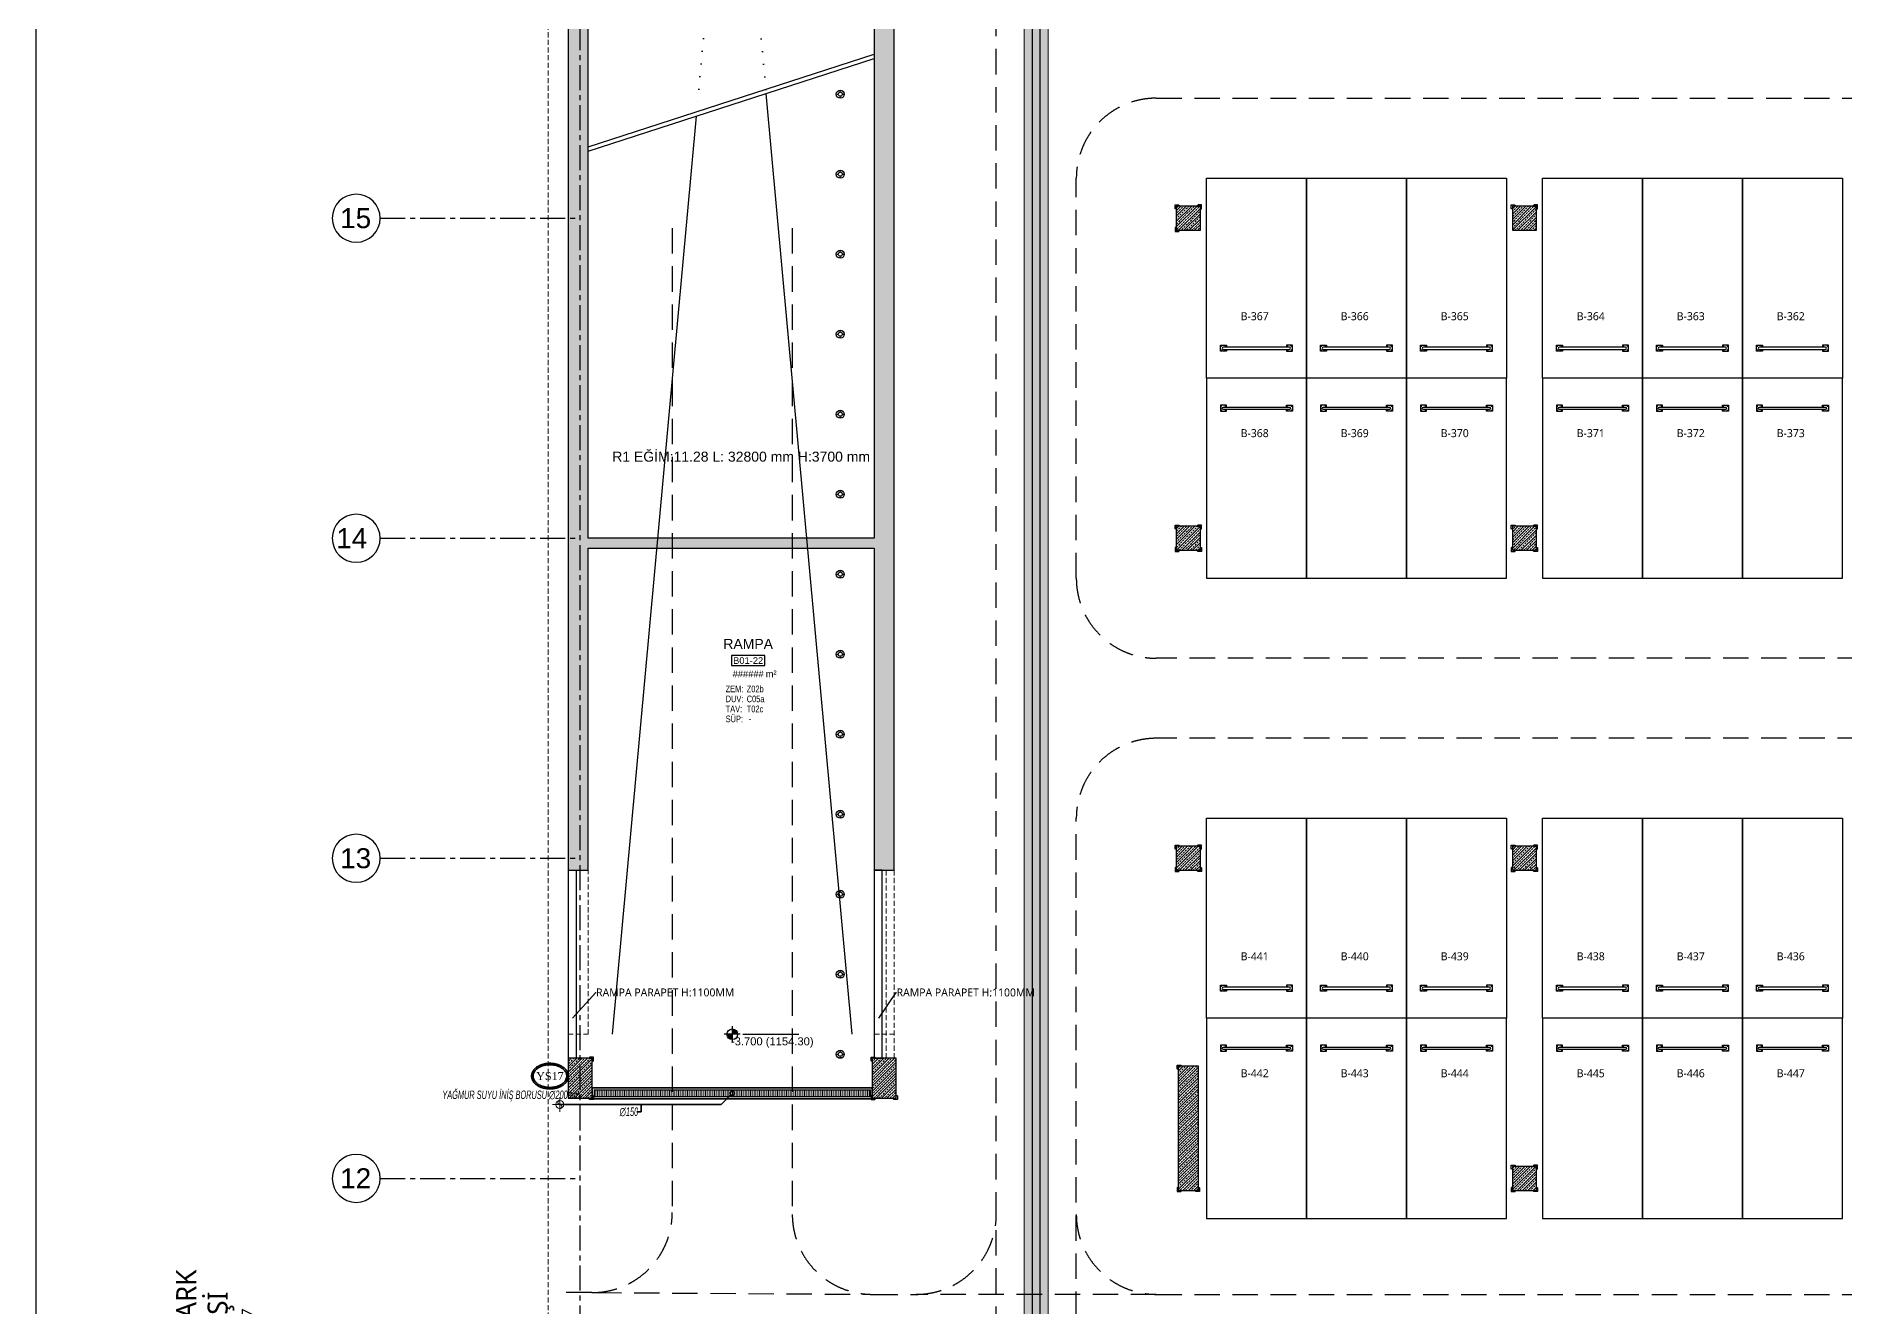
# Model space of a CAD drawing. Header units: millimetres. Extents: x -379292 to 1221486, y 92049 to 447512.
# Drawn here: x 43048 to 88258, y 173407 to 205169 of the extents above; entities that cross this region are included whole.
import ezdxf
from ezdxf import colors
from ezdxf.entities.mleader import LeaderData, LeaderLine
from ezdxf.enums import TextEntityAlignment as Align
from ezdxf.lldxf.tags import DXFTag
from ezdxf.math import Vec2, Vec3

# ---------------------------------------------------------------- set-up
doc = ezdxf.new("R2010")
doc.units = ezdxf.units.MM
for name, pattern in [('CENTER', [2, 1.25, -0.25, 0.25, -0.25]), ('DOT', [6.35, 0, -6.35]), ('HIDDEN', [9.525, 6.35, -3.175])]:
    doc.linetypes.add(name, pattern=pattern)
for name, color, linetype, lineweight in [('0-KRCN-SHT YAĞMURSUYUBORUSU-100', 3, 'PISSU_LINE50', 35), ('0-KRCN-SHT-IZGARA', 171, 'Continuous', 35), ('0-KRCN-SHT-KOLADI-YAZIYAĞMURSUYU', 4, 'Continuous', 35), ('0-KRCN-SHT-PİSSU-BORU', 220, 'PISSU_LINE50', 40), ('06_FORMWORK HIDDEN', 252, 'HIDDEN2', 0), ('E_CT_KA', 4, 'Continuous', 9), ('XREF$0$05_RAIN PIPE', 3, 'Continuous', 9)]:
    doc.layers.add(name, color=color, linetype=linetype, lineweight=lineweight)
for name, color, linetype in [('05_AXIS', 211, 'CENTER'), ('05_AXIS NAME', 7, 'Continuous'), ('05_CONCRETE VIEW', 142, 'Continuous'), ('05_HATCH CONCRETE', 141, 'Continuous'), ('05_HATCH SOLID-1', 252, 'Continuous'), ('05_HATCH SOLID-2', 253, 'Continuous'), ('05_MATERIAL TEXT', 112, 'Continuous'), ('05_PLAN LEVEL', 2, 'Continuous'), ('05_ROAD', 52, 'Continuous'), ('05_ROOM M2', 161, 'Continuous'), ('05_ROOM NAME', 153, 'Continuous'), ('05_ROOM NUMBER', 152, 'Continuous'), ('05_SLOPE', 91, 'Continuous'), ('05_SYMBOL', 2, 'Continuous'), ('05_TEXT 2.5', 212, 'Continuous'), ('05_TEXT 5', 7, 'Continuous'), ('202-A-Y-MahalAd', 141, 'Continuous'), ('E_CT_ZA', 6, 'Continuous')]:
    doc.layers.add(name, color=color, linetype=linetype)
doc.styles.add('DIM', font='arial.ttf')
doc.styles.add('MUF', font='isocpeur.ttf')
doc.styles.get("Standard").update_dxf_attribs({"font": 'segoeuil.ttf'})
doc.styles.add('YAZI', font='times.ttf')
doc.styles.add('YAZI-2', font='arial.ttf', dxfattribs={"height": 2})
doc.styles.add('YAZI-3', font='arial.ttf', dxfattribs={"height": 3})
doc.styles.add('YAZI-5', font='arial.ttf', dxfattribs={"height": 5})
doc.styles.add('ÇAP-2', font='ARIALNBI.TTF')
tags = doc.linetypes.add('HIDDEN2', pattern=[0.1875, 0.125, -0.0625]).pattern_tags.tags
tags[6:7] = [DXFTag(74, 4), DXFTag(75, 0), DXFTag(340, '0'), DXFTag(46, 0.0), DXFTag(50, 0.0), DXFTag(44, 0.0), DXFTag(45, 0.0)]
tags[4:5] = [DXFTag(74, 4), DXFTag(75, 0), DXFTag(340, '0'), DXFTag(46, 0.0), DXFTag(50, 0.0), DXFTag(44, 0.0), DXFTag(45, 0.0)]
doc.linetypes.add('PISSU_LINE50', pattern='A,50,-10,["C",MUF,S=10,R=0,X=1,Y=-5],0', length=60)
pattern_1 = [(225, (905000, -3e-07), (67.351921, -67.351921), []), (225, (904932.65, -3e-07), (67.351921, -67.351921), [47.625, -23.8125])]

# ---------------------------------------------------------------- blocks, each defined once
blk = doc.blocks.new('AWAKS ADI')
at = {"layer": '05_AXIS NAME', "color": 2}
blk.add_circle((0, 0), 6, dxfattribs=at)
at = {"layer": '05_AXIS NAME', "style": 'YAZI-5'}
blk.add_attdef('AKSADI', text='', height=5, dxfattribs=at).set_placement((0, 0), align=Align.MIDDLE_CENTER)
blk = doc.blocks.new('202_Aks')
at = {"layer": '05_AXIS', "ltscale": 500}
for p, q in [((0, -182300), (0, 5000)), ((-5000, -77500), (0, -77500)), ((-5000, -85500), (0, -85500)), ((-5000, -93500), (0, -93500)), ((-5000, -101500), (0, -101500))]:
    blk.add_line(p, q, dxfattribs=at)
at = {"layer": '05_AXIS NAME'}
ref = blk.add_blockref('AWAKS ADI', (-5600, -77500), dxfattribs=dict(at, xscale=-100, yscale=100, zscale=100))
ref.add_attrib('AKSADI', '15', dxfattribs={"height": 500, "style": 'YAZI-5'}).set_placement((-5614, -77498), align=Align.MIDDLE_CENTER)
ref = blk.add_blockref('AWAKS ADI', (-5600, -85500), dxfattribs=dict(at, xscale=-100, yscale=100, zscale=100))
ref.add_attrib('AKSADI', '14 ', dxfattribs={"height": 500, "style": 'YAZI-5'}).set_placement((-5614, -85498), align=Align.MIDDLE_CENTER)
ref = blk.add_blockref('AWAKS ADI', (-5600, -93500), dxfattribs=dict(at, xscale=-100, yscale=100, zscale=100))
ref.add_attrib('AKSADI', '13', dxfattribs={"height": 500, "style": 'YAZI-5'}).set_placement((-5614, -93498), align=Align.MIDDLE_CENTER)
ref = blk.add_blockref('AWAKS ADI', (-5600, -101500), dxfattribs=dict(at, xscale=-100, yscale=100, zscale=100))
ref.add_attrib('AKSADI', '12', dxfattribs={"height": 500, "style": 'YAZI-5'}).set_placement((-5614, -101498), align=Align.MIDDLE_CENTER)
blk = doc.blocks.new('202_Vida')
at = {"color": 0, "linetype": 'ByBlock', "ltscale": 0.2}
for points in [[(1, 0), (-1, 0)], [(0, 1), (0, -1)]]:
    blk.add_lwpolyline(points, dxfattribs=at)
at = {"color": 0, "linetype": 'ByBlock'}
for radius in [0.42, 0.23, 0.155]:
    blk.add_circle((0, 0), radius, dxfattribs=at)
blk = doc.blocks.new('202_Stoper')
at = {"color": 0, "linetype": 'ByBlock'}
for points in [[(-750, -30), (-750, -75), (-900, -75), (-900, 75), (-750, 75), (-750, 30)], [(750, -30), (750, -75), (900, -75), (900, 75), (750, 75), (750, 30)]]:
    blk.add_lwpolyline(points, dxfattribs=at)
blk.add_lwpolyline([(825, -30, 1), (825, 30), (-825, 30, 1), (-825, -30)], format="xyb", close=True, dxfattribs=at)
at = {"color": 0, "linetype": 'ByBlock', "yscale": 10, "zscale": 10, "rotation": 180}
for p, xscale in [((-877, 53), -10), ((-772, 53), 10), ((772, 53), -10), ((877, 53), 10)]:
    blk.add_blockref('202_Vida', p, dxfattribs=dict(at, xscale=xscale))
at = {"color": 0, "linetype": 'ByBlock', "yscale": 10, "zscale": 10}
for p, xscale in [((-877, -52), 10), ((-772, -52), -10), ((772, -52), 10), ((877, -52), -10)]:
    blk.add_blockref('202_Vida', p, dxfattribs=dict(at, xscale=xscale))
blk = doc.blocks.new('202_Mahalblok')
at = {"color": 0, "linetype": 'ByBlock', "flags": 128}
blk.add_lwpolyline([(0, 0), (0, 5000), (2500, 5000), (2500, 0)], close=True, dxfattribs=at)
at = {"color": 252}
blk.add_blockref('202_Stoper', (1250, 750), dxfattribs=at)
at = {"color": 0, "linetype": 'ByBlock', "ltscale": 25}
blk.add_attdef('MAHALNO', text='', height=200, dxfattribs=at).set_placement((1209, 1390), align=Align.BOTTOM_CENTER)
blk = doc.blocks.new('202_OkGiris')
blk.add_lwpolyline([(-0.5, 0.2), (0.5, 0.2), (0, 1.2), (-0.5, 0.2)])
for tag, p in [('BILGI', (0, -0.4)), ('BILGI2', (0, -1.2))]:
    blk.add_attdef(tag, text='', height=0.5).set_placement(p, align=Align.MIDDLE)
blk = doc.blocks.new('PLAN KOT IKILI')
at = {"layer": '05_PLAN LEVEL'}
h = blk.add_hatch(color=2, dxfattribs=at)
h.paths.add_polyline_path([(0, 2), (0, 0), (2, 0, 0.414214)])
h.paths.add_polyline_path([(0, 0), (-2, 0, 0.414214), (0, -2)])
at = {"layer": '05_PLAN LEVEL', "color": 2}
for p, q in [((3, 0), (-3, 0)), ((0, 3), (0, -3)), ((4, 0), (25, 0))]:
    blk.add_line(p, q, dxfattribs=at)
blk.add_circle((0, 0), 2, dxfattribs=at)
at = {"layer": '05_PLAN LEVEL', "style": 'YAZI-3'}
for tag, p in [('BITMISKOT', (15, 3)), ('KABAKOT', (15, -3))]:
    blk.add_attdef(tag, text='', height=3, dxfattribs=at).set_placement(p, align=Align.MIDDLE)
blk = doc.blocks.new('başlık')
at = {"layer": '05_MATERIAL TEXT', "style": 'DIM', "width": 0.8}
for s, p in [('ZEM:', (0, 50)), ('TAV:', (0, -250)), ('DUV:', (0, -100)), ('SÜP:', (0, -400))]:
    blk.add_text(s, height=100, dxfattribs=at).set_placement(p, align=Align.MIDDLE_LEFT)
blk = doc.blocks.new('MAHAL')
at = {"layer": '05_ROOM NUMBER'}
blk.add_lwpolyline([(-5.46, -10.75), (4.54, -10.75), (4.54, -7.75), (-5.46, -7.75)], close=True, dxfattribs=at)
at = {"layer": '05_HATCH SOLID-1', "xscale": 0.02, "yscale": 0.02, "zscale": 0.02}
blk.add_blockref('başlık', (-7.21, -18.75), dxfattribs=at)
at = {"layer": '05_MATERIAL TEXT', "style": 'DIM', "width": 0.8}
for tag, p in [('ZEMİN', (-0.89, -17.75)), ('DUVAR', (-0.89, -20.75)), ('TAVAN', (-0.89, -23.75)), ('SÜPÜRGELİK', (-0.89, -26.75))]:
    blk.add_attdef(tag, text='', height=2, dxfattribs=at).set_placement(p, align=Align.MIDDLE_LEFT)
at = {"layer": '05_ROOM M2', "insert": (6.45, -13.24), "char_height": 2, "attachment_point": 5, "style": 'YAZI-2'}
blk.add_mtext_dynamic_manual_height_columns('m²', width=6.9387, gutter_width=625, heights=[0], dxfattribs=at)
at = {"layer": '05_ROOM M2', "style": 'YAZI-2'}
blk.add_attdef('MAHALM2', text='', height=2, dxfattribs=at).set_placement((-0.46, -13.25), align=Align.MIDDLE_CENTER)
at = {"layer": '05_ROOM NAME', "style": 'YAZI-3'}
for tag, p in [('INGMAHALADI', (-0.46, 0.75)), ('TURMAHALADI', (-0.46, -4.25))]:
    blk.add_attdef(tag, text='', height=3, dxfattribs=at).set_placement(p, align=Align.MIDDLE_CENTER)
at = {"layer": '05_ROOM NUMBER', "style": 'YAZI-2'}
blk.add_attdef('MAHALNO', text='', height=2, dxfattribs=at).set_placement((-0.46, -9.25), align=Align.MIDDLE_CENTER)
blk = doc.blocks.new('*U70')
at = {"linetype": 'ByBlock', "ltscale": 25}
for centre, radius in [((100, 100), 100), ((25, 100), 4), ((100, 100), 50), ((100, 175), 4), ((100, 25), 4), ((175, 100), 4), ((2100, 100), 100), ((2025, 100), 4), ((2100, 100), 50), ((2100, 175), 4), ((2100, 25), 4), ((2175, 100), 4), ((4100, 100), 100), ((4025, 100), 4), ((4100, 100), 50), ((4100, 175), 4), ((4100, 25), 4), ((4175, 100), 4), ((6100, 100), 100), ((6025, 100), 4), ((6100, 100), 50), ((6100, 175), 4), ((6100, 25), 4), ((6175, 100), 4), ((8100, 100), 100), ((8025, 100), 4), ((8100, 100), 50), ((8100, 175), 4), ((8100, 25), 4), ((8175, 100), 4), ((10100, 100), 100), ((10025, 100), 4), ((10100, 100), 50), ((10100, 175), 4), ((10100, 25), 4), ((10175, 100), 4), ((12100, 100), 100), ((12025, 100), 4), ((12100, 100), 50), ((12100, 175), 4), ((12100, 25), 4), ((12175, 100), 4), ((14100, 100), 100), ((14025, 100), 4), ((14100, 100), 50), ((14100, 175), 4), ((14100, 25), 4), ((14175, 100), 4), ((16100, 100), 100), ((16025, 100), 4), ((16100, 100), 50), ((16100, 175), 4), ((16100, 25), 4), ((16175, 100), 4), ((18100, 100), 100), ((18025, 100), 4), ((18100, 100), 50), ((18100, 175), 4), ((18100, 25), 4), ((18175, 100), 4), ((20100, 100), 100), ((20025, 100), 4), ((20100, 100), 50), ((20100, 175), 4), ((20100, 25), 4), ((20175, 100), 4), ((22100, 100), 100), ((22025, 100), 4), ((22100, 100), 50), ((22100, 175), 4), ((22100, 25), 4), ((22175, 100), 4), ((24100, 100), 100), ((24025, 100), 4), ((24100, 100), 50), ((24100, 175), 4), ((24100, 25), 4), ((24175, 100), 4)]:
    blk.add_circle(centre, radius, dxfattribs=at)
blk = doc.blocks.new('bariyer')
at = {"color": 8, "ltscale": 25}
blk.add_lwpolyline([(0, -70), (15, -70, 0.414214), (30, -55), (30, 30), (-55, 30, 0.414214), (-70, 15), (-70, 0), (0, 0)], format="xyb", close=True, dxfattribs=at)
blk = doc.blocks.new('*U674')
h = blk.add_hatch()
h.set_pattern_fill('ANSI33', color=0, scale=50, angle=1, style=0)
h.paths.add_polyline_path([(-115637, 200), (9483, 200), (9483, 0), (-115637, 0)])
at = {"color": 0}
blk.add_lwpolyline([(-115637, 200), (9483, 200), (9483, 0), (-115637, 0)], close=True, dxfattribs=at)
at = {"ltscale": 25, "flags": 1}
for tag, p in [('YUKSEKLIK', (-229, -149)), ('KALINLIK', (-229, -213))]:
    blk.add_attdef(tag, p, '', height=50, dxfattribs=at)
blk = doc.blocks.new('*U721')
h = blk.add_hatch()
h.set_pattern_fill('ANSI33', color=0, scale=50, angle=1, style=0)
h.paths.add_polyline_path([(-122433, 600), (2779, 600), (2779, 0), (-122433, 0)])
at = {"color": 0}
blk.add_lwpolyline([(-122433, 600), (2779, 600), (2779, 0), (-122433, 0)], close=True, dxfattribs=at)
at = {"ltscale": 25, "flags": 1}
for tag, p in [('YUKSEKLIK', (-229, -149)), ('KALINLIK', (-229, -213))]:
    blk.add_attdef(tag, p, '', height=50, dxfattribs=at)
blk = doc.blocks.new('A$C15ead506')
at = {"layer": 'E_CT_KA', "color": 6, "rotation": 270}
blk.add_blockref('*U721', (-54200, 54037), dxfattribs=at)
at = {"layer": 'E_CT_ZA', "color": 30, "xscale": -1, "rotation": 270}
blk.add_blockref('*U674', (-54000, 166987), dxfattribs=at)
blk = doc.blocks.new('*U1170')
at = {"layer": '0-KRCN-SHT-IZGARA', "lineweight": 20}
h = blk.add_hatch(dxfattribs=at)
h.set_pattern_fill('_U', color=120, scale=0.05, style=0, pattern_type=0)
h.set_pattern_definition([(0, (0, 1.62906), (0, 0.05), [])])
h.paths.add_polyline_path([(0.01, 7.668), (0.19, 7.668), (0.19, 0.01), (0.01, 0.01)])
at = {"layer": '0-KRCN-SHT-IZGARA'}
blk.add_lwpolyline([(-0.05, -0.05), (0.25, -0.05), (0.25, 7.728), (-0.05, 7.728)], close=True, dxfattribs=at)
at = {"layer": '0-KRCN-SHT-IZGARA', "color": 120, "lineweight": 20}
for points in [[(0, 7.678), (0.2, 7.678), (0.2, 0), (0, 0)], [(0.01, 7.668), (0.19, 7.668), (0.19, 0.01), (0.01, 0.01)]]:
    blk.add_lwpolyline(points, close=True, dxfattribs=at)
blk = doc.blocks.new('XREF$0$YIB125')
at = {"layer": 'XREF$0$05_RAIN PIPE'}
for p, q in [((-112.5, 0), (112.5, 0)), ((0, 112.5), (0, -112.5)), ((0, 0), (0, 62.5))]:
    blk.add_line(p, q, dxfattribs=at)
blk.add_circle((0, 0), 62.5, dxfattribs=at)
for centre, start, end in [((0, 31.25), 90, 270), ((0, -31.25), 270, 90)]:
    blk.add_arc(centre, 31.25, start, end, dxfattribs=at)
blk = doc.blocks.new('G$CD1210CBB')
at = {"layer": 'XREF$0$05_RAIN PIPE', "xscale": -0.08000000000000002, "yscale": 0.08000000000000002, "zscale": 0.08000000000000002}
blk.add_blockref('XREF$0$YIB125', (-9, 0), dxfattribs=at)
blk = doc.blocks.new('A$Cbceac246')
at = {"layer": '0-KRCN-SHT YAĞMURSUYUBORUSU-100'}
for p, q in [((-6177.9, 7734.6), (-6581.1, 7734.6)), ((-6153.5, 7759, 0), (-6177.9, 7734.6))]:
    blk.add_line(p, q, dxfattribs=at)
blk.add_circle((-6150, 7762.5, 0), 5, dxfattribs=at)
at = {"layer": '0-KRCN-SHT-KOLADI-YAZIYAĞMURSUYU', "linetype": 'Continuous'}
for p in [(-6377.4, 7734.6), (-6377.4, 7734.6), (-6388.6, 7716.4), (-6388.6, 7716.4)]:
    blk.add_line(p, (-6377.4, 7716.4), dxfattribs=at)
at = {"layer": '0-KRCN-SHT-KOLADI-YAZIYAĞMURSUYU', "color": 2, "linetype": 'Continuous'}
for points, knots in [([(-6559.9, 7805.5), (-6559.9, 7805.3), (-6559.9, 7804.5), (-6560, 7803.1), (-6560.2, 7801.6), (-6560.5, 7800.1), (-6560.9, 7798.7), (-6561.4, 7797.2), (-6562, 7795.7), (-6562.6, 7794.5), (-6563.2, 7793.4), (-6563.8, 7792.4), (-6564.7, 7791), (-6565.8, 7789.6), (-6566.9, 7788.3), (-6568.2, 7786.9), (-6569.5, 7785.7), (-6571.1, 7784.4), (-6572.7, 7783.1), (-6574.4, 7782), (-6576.1, 7780.9), (-6577.8, 7780), (-6579.5, 7779.2), (-6581.3, 7778.3), (-6583.1, 7777.6), (-6585, 7776.9), (-6586.9, 7776.3), (-6589.1, 7775.7), (-6591.8, 7775), (-6594.8, 7774.5), (-6597.8, 7774), (-6600.6, 7773.8), (-6603.3, 7773.6), (-6606.1, 7773.6), (-6609.2, 7773.7), (-6612.3, 7773.9), (-6614.7, 7774.2), (-6617.1, 7774.5), (-6619.4, 7775), (-6622.4, 7775.7), (-6624.9, 7776.4), (-6627.2, 7777.1), (-6629, 7777.8), (-6630.8, 7778.6), (-6632.6, 7779.4), (-6634.3, 7780.3), (-6636, 7781.3), (-6637.6, 7782.3), (-6639.2, 7783.4), (-6640.3, 7784.2), (-6641.5, 7785.2), (-6642.6, 7786.2), (-6644, 7787.6), (-6645.1, 7788.8), (-6646, 7790), (-6646.9, 7791.2), (-6647.9, 7792.7), (-6648.7, 7794.1), (-6649.4, 7795.4), (-6650, 7796.8), (-6650.6, 7798.6), (-6651, 7800.2), (-6651.3, 7801.9), (-6651.6, 7803.6), (-6651.6, 7805.3), (-6651.6, 7806.7), (-6651.5, 7808.1), (-6651.3, 7809.7), (-6650.9, 7811.5), (-6650.4, 7813), (-6649.9, 7814.5), (-6649.3, 7815.9), (-6648.5, 7817.4), (-6647.6, 7818.8), (-6646.9, 7819.9), (-6646.1, 7821), (-6645.3, 7822), (-6644.2, 7823.3), (-6642.9, 7824.6), (-6641.4, 7826), (-6639.7, 7827.3), (-6638, 7828.6), (-6636.2, 7829.7), (-6634.3, 7830.8), (-6632.3, 7831.8), (-6630.3, 7832.7), (-6628.3, 7833.5), (-6626.2, 7834.3), (-6624, 7835), (-6621.9, 7835.6), (-6619.6, 7836.1), (-6617.4, 7836.5), (-6615.1, 7836.9), (-6612.8, 7837.2), (-6610.5, 7837.4), (-6608.1, 7837.5), (-6605.8, 7837.5), (-6603.5, 7837.5), (-6601.2, 7837.4), (-6598.8, 7837.2), (-6596.5, 7836.9), (-6594.2, 7836.5), (-6592, 7836.1), (-6589.8, 7835.6), (-6587.6, 7835), (-6585.4, 7834.3), (-6583.3, 7833.6), (-6581.5, 7832.8), (-6579.6, 7832), (-6577.8, 7831.1), (-6575.8, 7830), (-6573.9, 7828.8), (-6572.5, 7827.8), (-6571.1, 7826.8), (-6569.8, 7825.7), (-6568.2, 7824.2), (-6566.8, 7822.8), (-6565.7, 7821.4), (-6564.8, 7820.3), (-6563.9, 7818.9), (-6563, 7817.4), (-6562.2, 7815.9), (-6561.6, 7814.3), (-6561, 7812.6), (-6560.6, 7811.2), (-6560.3, 7809.8), (-6560.1, 7808.6), (-6559.9, 7807.1), (-6559.9, 7806.1), (-6559.9, 7805.5)], [0, 0, 0, 0, 1.213393, 2.424731, 3.634899, 4.23988, 5.747854, 7.250616, 8.45036, 9.945499, 11.437135, 12.629243, 13.798133, 14.967487, 16.724402, 18.487549, 20.259158, 20.851938, 22.638147, 24.438355, 26.253745, 28.085062, 29.315033, 31.087836, 32.875439, 34.677188, 36.492212, 38.31946, 40.157727, 42.005688, 43.861689, 45.72323, 47.588513, 49.455685, 51.32287, 53.188197, 55.049829, 56.905238, 58.75253, 60.590234, 62.41697, 64.23149, 66.032702, 67.819704, 69.591161, 71.34787, 73.089893, 74.817612, 76.531756, 78.233427, 79.924117, 81.731887, 83.083349, 84.432203, 85.779805, 86.229051, 87.578464, 88.928884, 90.281448, 91.637578, 92.544576, 94.028807, 95.515086, 97.004987, 97.752009, 98.872791, 100.364346, 101.854398, 102.972015, 104.457375, 105.937166, 107.4132, 108.150387, 109.620499, 111.087894, 112.554447, 113.28797, 114.75558, 116.226469, 118.071935, 118.442214, 119.949008, 121.464895, 122.990853, 124.527619, 126.075699, 127.635384, 129.206763, 130.790449, 132.385639, 134.798636, 137.233957, 139.688759, 140.510874, 142.98603, 145.47066, 147.960441, 150.450946, 152.109582, 154.590556, 157.059241, 159.511881, 161.945025, 163.554876, 165.153439, 166.740617, 168.316109, 169.879765, 171.431605, 172.971836, 174.500865, 176.169212, 177.827074, 179.475797, 181.117169, 182.208516, 183.921005, 185.204671, 186.488807, 187.774709, 188.204048, 189.495096, 190.787871, 192.083344, 193.382693, 194.251852, 195.702571, 197.154698, 197.639423, 197.639423, 197.639423, 197.639423]), ([(-6563.7, 7805.5), (-6563.7, 7804.4), (-6563.8, 7803.2), (-6564.4, 7799.9), (-6565.1, 7797.9), (-6567.1, 7794), (-6568.3, 7792.3), (-6571.7, 7788.6), (-6574, 7786.7), (-6579.9, 7782.9), (-6583.8, 7781.2), (-6592.1, 7778.6), (-6596.6, 7777.8), (-6605.7, 7777.2), (-6610.4, 7777.3), (-6619.3, 7778.6), (-6623.7, 7779.8), (-6631.6, 7782.9), (-6635.2, 7785), (-6639.8, 7788.7), (-6641.2, 7790), (-6643.6, 7792.9), (-6644.6, 7794.4), (-6646.3, 7797.7), (-6647, 7799.4), (-6647.8, 7803), (-6647.9, 7804.8), (-6647.7, 7808.5), (-6647.4, 7810.3), (-6646, 7814.2), (-6645, 7816.2), (-6642.3, 7819.9), (-6640.7, 7821.6), (-6635.5, 7826), (-6631.5, 7828.3), (-6622.4, 7831.7), (-6617.5, 7832.9), (-6607.3, 7833.9), (-6602.1, 7833.9), (-6592, 7832.5), (-6587.1, 7831.2), (-6579.7, 7828), (-6576.8, 7826.4), (-6571.8, 7822.6), (-6569.6, 7820.5), (-6567, 7816.8), (-6566.2, 7815.6), (-6565, 7812.8), (-6564.5, 7811.4), (-6563.8, 7808.5), (-6563.7, 7807), (-6563.7, 7805.5)], [0, 0, 0, 0, 0.138649, 0.138649, 0.277299, 0.277299, 0.415948, 0.415948, 0.688121, 0.688121, 0.960294, 0.960294, 1.349663, 1.349663, 1.739033, 1.739033, 2.128402, 2.128402, 2.517772, 2.517772, 2.726912, 2.726912, 2.936053, 2.936053, 3.106711, 3.106711, 3.27737, 3.27737, 3.448028, 3.448028, 3.618687, 3.618687, 3.789345, 3.789345, 4.135575, 4.135575, 4.481804, 4.481804, 4.828034, 4.828034, 5.174263, 5.174263, 5.520493, 5.520493, 5.774104, 5.774104, 5.97328, 5.97328, 6.172456, 6.172456, 6.283185, 6.283185, 6.283185, 6.283185])]:
    blk.add_open_spline(points, degree=3, knots=knots, dxfattribs=at)
at = {"layer": '0-KRCN-SHT-PİSSU-BORU', "xscale": -2, "yscale": 2, "zscale": 2}
blk.add_blockref('G$CD1210CBB', (-6599.1, 7734.6), dxfattribs=at)
at = {"layer": '0-KRCN-SHT-PİSSU-BORU', "xscale": -90.00000000000009, "yscale": 90.00000000000009, "zscale": 90, "rotation": 90}
blk.add_blockref('*U1170', (-5804.5, 7771.5, 0), dxfattribs=at)
at = {"layer": '0-KRCN-SHT-KOLADI-YAZIYAĞMURSUYU', "color": 2, "style": 'YAZI'}
blk.add_text('YS17', height=20, dxfattribs=at).set_placement((-6605.7, 7805.6), align=Align.MIDDLE)
at = {"layer": '0-KRCN-SHT-KOLADI-YAZIYAĞMURSUYU', "linetype": 'Continuous', "style": 'ÇAP-2', "width": 0.7}
blk.add_text('YAĞMUR SUYU İNİŞ BORUSU ∅200mm', height=21, dxfattribs=at).set_placement((-6874.7, 7748.4))
blk.add_text('∅150', height=21, dxfattribs=at).set_placement((-6431.7, 7716.6), align=Align.MIDDLE_LEFT)
blk = doc.blocks.new('OtoParkBodrumKatMimari')
at = {"layer": '05_HATCH CONCRETE'}
h = blk.add_hatch(dxfattribs=at)
h.set_pattern_fill('ANSI33', color=8, scale=15, angle=180, style=0)
h.set_pattern_definition(pattern_1)
h.paths.add_polyline_path([(4700, 83500), (5200, 83500), (5200, 91550), (12350, 91550), (12350, 83500), (12850, 83500), (12850, 108100), (12350, 108100), (12350, 91800), (5200, 91800), (5200, 108100), (4700, 108100)])
h = blk.add_hatch(dxfattribs=at)
h.set_pattern_fill('ANSI33', color=8, scale=15, angle=180, style=0)
h.set_pattern_definition(pattern_1)
h.paths.add_polyline_path([(20500, 100100), (19900, 100100), (19900, 99500), (20500, 99500)])
h = blk.add_hatch(dxfattribs=at)
h.set_pattern_fill('ANSI33', color=8, scale=15, angle=180, style=0)
h.set_pattern_definition(pattern_1)
h.paths.add_polyline_path([(28900, 100100), (28300, 100100), (28300, 99500), (28900, 99500)])
h = blk.add_hatch(dxfattribs=at)
h.set_pattern_fill('ANSI33', color=8, scale=15, angle=180, style=0)
h.set_pattern_definition(pattern_1)
h.paths.add_polyline_path([(20500, 92100), (19900, 92100), (19900, 91500), (20500, 91500)])
h = blk.add_hatch(dxfattribs=at)
h.set_pattern_fill('ANSI33', color=8, scale=15, angle=180, style=0)
h.set_pattern_definition(pattern_1)
h.paths.add_polyline_path([(28900, 92100), (28300, 92100), (28300, 91500), (28900, 91500)])
h = blk.add_hatch(dxfattribs=at)
h.set_pattern_fill('ANSI33', color=8, scale=15, angle=180, style=0)
h.set_pattern_definition(pattern_1)
h.paths.add_polyline_path([(20500, 84100), (19900, 84100), (19900, 83500), (20500, 83500)])
h = blk.add_hatch(dxfattribs=at)
h.set_pattern_fill('ANSI33', color=8, scale=15, angle=180, style=0)
h.set_pattern_definition(pattern_1)
h.paths.add_polyline_path([(28900, 84100), (28300, 84100), (28300, 83500), (28900, 83500)])
h = blk.add_hatch(dxfattribs=at)
h.set_pattern_fill('ANSI33', color=8, scale=15, angle=180, style=0)
h.set_pattern_definition(pattern_1)
h.paths.add_polyline_path([(5300, 77800), (5300, 78800), (4700, 78800), (4700, 77800)])
h = blk.add_hatch(dxfattribs=at)
h.set_pattern_fill('ANSI33', color=8, scale=15, angle=180, style=0)
h.set_pattern_definition(pattern_1)
h.paths.add_polyline_path([(12900, 78800), (12300, 78800), (12300, 77800), (12900, 77800)])
h = blk.add_hatch(dxfattribs=at)
h.set_pattern_fill('ANSI33', color=8, scale=15, angle=180, style=0)
h.set_pattern_definition(pattern_1)
h.paths.add_polyline_path([(20450, 78600), (19950, 78600), (19950, 75500), (20450, 75500)])
h = blk.add_hatch(dxfattribs=at)
h.set_pattern_fill('ANSI33', color=8, scale=15, angle=180, style=0)
h.set_pattern_definition(pattern_1)
h.paths.add_polyline_path([(28900, 76100), (28300, 76100), (28300, 75500), (28900, 75500)])
at = {"color": 5}
for points in [[(4700, 83500), (5200, 83500), (5200, 91550), (12350, 91550), (12350, 83500), (12850, 83500), (12850, 108100), (12350, 108100), (12350, 91800), (5200, 91800), (5200, 108100), (4700, 108100)], [(20500, 100100), (19900, 100100), (19900, 99500), (20500, 99500)], [(28900, 100100), (28300, 100100), (28300, 99500), (28900, 99500)], [(20500, 92100), (19900, 92100), (19900, 91500), (20500, 91500)], [(28900, 92100), (28300, 92100), (28300, 91500), (28900, 91500)], [(20500, 84100), (19900, 84100), (19900, 83500), (20500, 83500)], [(28900, 84100), (28300, 84100), (28300, 83500), (28900, 83500)], [(5300, 77800), (5300, 78800), (4700, 78800), (4700, 77800)], [(12900, 78800), (12300, 78800), (12300, 77800), (12900, 77800)], [(20450, 78600), (19950, 78600), (19950, 75500), (20450, 75500)], [(28900, 76100), (28300, 76100), (28300, 75500), (28900, 75500)]]:
    blk.add_lwpolyline(points, close=True, dxfattribs=at)
at = {"layer": '05_CONCRETE VIEW', "ltscale": 25}
for p, q in [((4700, 83500), (4700, 78800)), ((4900, 83500), (4900, 78800))]:
    blk.add_line(p, q, dxfattribs=at)
blk.add_lwpolyline([(12350, 83500), (12350, 78800), (12550, 78800), (12550, 83500)], close=True, dxfattribs=at)
at = {"layer": '05_HATCH SOLID-2', "color": 251, "ltscale": 25}
blk.add_lwpolyline([(150500, -8770), (-8600, -8770), (-8600, 187430)], dxfattribs=at)
at = {"layer": '05_SLOPE', "linetype": 'DOT', "ltscale": 50}
blk.add_lwpolyline([(9640, 103020), (8800, 112200), (7910, 102460)], dxfattribs=at)
at = {"layer": '05_SLOPE'}
for points in [[(5200, 101580), (12350, 103900)], [(5200, 101475), (12350, 103795)], [(11800, 79400), (9650, 102920)], [(7900, 102350), (5800, 79400)]]:
    blk.add_lwpolyline(points, dxfattribs=at)
at = {"layer": '05_SYMBOL', "color": 252, "linetype": 'HIDDEN', "ltscale": 100}
for points in [[(15400, 51961), (15400, 166800)], [(10300, 99550), (10300, 74900)], [(128500, 86800), (19400, 86800)], [(17400, 59000), (17400, 84800)], [(5395, 72945), (12300, 72900)], [(12300, 72900), (13400, 72900)], [(19400, 72900), (13400, 72900)], [(19400, 72900), (128500, 72900)]]:
    blk.add_lwpolyline(points, dxfattribs=at)
for points in [[(17400, 100800, -0.414214), (19400, 102800), (128500, 102800, -0.414214), (130500, 100800), (130500, 90800, -0.414214), (128500, 88800), (19400, 88800, -0.414214), (17400, 90800), (17400, 100800)], [(7300, 99550), (7300, 74945, -0.416168), (5287, 72945), (4605, 72950)], [(19400, 86800, 0.414214), (17400, 84800)], [(10300, 74900, 0.414214), (12300, 72900)], [(13400, 72900, 0.414214), (15400, 74900)], [(17400, 74900, 0.414214), (19400, 72900)]]:
    blk.add_lwpolyline(points, format="xyb", dxfattribs=at)
at = {"layer": '06_FORMWORK HIDDEN', "linetype": 'HIDDEN', "ltscale": 20}
for p, q in [((4200, 55933), (4200, 178100)), ((4700, 83500), (4700, 78800)), ((4900, 83500), (4900, 78800)), ((5200, 79400), (5200, 83500)), ((12350, 79400), (12350, 83500)), ((12650, 78800), (12650, 83500)), ((12850, 78800), (12850, 83500)), ((4700, 79400), (5200, 79400)), ((12350, 79400), (12850, 79400))]:
    blk.add_line(p, q, dxfattribs=at)
at = {"layer": '05_AXIS'}
blk.add_blockref('202_Aks', (5000, 177300), dxfattribs=at)
at = {"layer": '05_PLAN LEVEL'}
ref = blk.add_blockref('PLAN KOT IKILI', (8800, 79400), dxfattribs=dict(at, xscale=66.66666666666666, yscale=66.66666666666666, zscale=66.66666666666666))
ref.add_attrib('KABAKOT', '-3.700 (1154.30)', dxfattribs={"height": 200, "style": 'YAZI-3'}).set_placement((9800, 79200), align=Align.MIDDLE)
at = {"layer": '05_ROAD', "rotation": 90}
blk.add_blockref('*U70', (11600, 78800), dxfattribs=at)
at = {"layer": '05_ROOM NUMBER'}
ref = blk.add_blockref('MAHAL', (9235, 89514), dxfattribs=dict(at, xscale=83.33333333333333, yscale=83.33333333333333, zscale=83.33333333333333))
ref.add_attrib('TURMAHALADI', 'RAMPA', dxfattribs={"layer": '05_ROOM NAME', "height": 250, "style": 'YAZI-3'}).set_placement((9197, 89159), align=Align.MIDDLE_CENTER)
ref.add_attrib('MAHALNO', 'B01-22', dxfattribs={"height": 166.7, "style": 'YAZI-2'}).set_placement((9197, 88743), align=Align.MIDDLE_CENTER)
ref.add_attrib('MAHALM2', '######', dxfattribs={"layer": '05_ROOM M2', "height": 166.7, "style": 'YAZI-2'}).set_placement((9197, 88409), align=Align.MIDDLE_CENTER)
ref.add_attrib('ZEMİN', 'Z02b', dxfattribs={"layer": '05_MATERIAL TEXT', "height": 166.7, "style": 'DIM', "width": 0.8}).set_placement((9161, 88034), align=Align.MIDDLE_LEFT)
ref.add_attrib('DUVAR', 'C05a', dxfattribs={"layer": '05_MATERIAL TEXT', "height": 166.7, "style": 'DIM', "width": 0.8}).set_placement((9161, 87784), align=Align.MIDDLE_LEFT)
ref.add_attrib('TAVAN', 'T02c', dxfattribs={"layer": '05_MATERIAL TEXT', "height": 166.7, "style": 'DIM', "width": 0.8}).set_placement((9161, 87534), align=Align.MIDDLE_LEFT)
ref.add_attrib('SÜPÜRGELİK', ' -', dxfattribs={"layer": '05_MATERIAL TEXT', "height": 166.7, "style": 'DIM', "width": 0.8}).set_placement((9161, 87284), align=Align.MIDDLE_LEFT)
ref = blk.add_blockref('202_OkGiris', (-3651, 72018), dxfattribs=dict(at, xscale=1000, yscale=1000, zscale=1000, rotation=270))
ref.add_attrib('BILGI', 'GİRİŞİ', dxfattribs={"layer": '0', "height": 500, "rotation": 90}).set_placement((-4051, 72018), align=Align.MIDDLE)
ref.add_attrib('BILGI2', 'OTOPARK', dxfattribs={"layer": '0', "height": 500, "rotation": 90}).set_placement((-4851, 72018), align=Align.MIDDLE)
at = {"layer": '05_SYMBOL', "color": 8, "xscale": -1}
for p in [(19900, 100100), (28300, 100100), (19900, 92100), (28300, 92100), (19900, 84100), (28300, 84100), (12300, 78800), (19950, 78600), (28300, 76100)]:
    blk.add_blockref('bariyer', p, dxfattribs=at)
at = {"layer": '05_SYMBOL', "color": 8}
for p in [(20500, 100100), (28900, 100100), (20500, 92100), (28900, 92100), (20500, 84100), (28900, 84100), (5300, 78800), (28900, 76100)]:
    blk.add_blockref('bariyer', p, dxfattribs=at)
at = {"layer": '05_SYMBOL', "color": 8, "rotation": 180}
for p in [(19900, 99500), (19900, 91500), (28300, 91500), (19900, 83500), (28300, 83500), (12300, 77800), (19950, 75500), (28300, 75500)]:
    blk.add_blockref('bariyer', p, dxfattribs=at)
at = {"layer": '05_SYMBOL', "color": 8, "xscale": -1, "rotation": 180}
for p in [(20500, 91500), (28900, 91500), (20500, 83500), (28900, 83500), (5300, 77800), (12900, 77800), (20450, 75500), (28900, 75500)]:
    blk.add_blockref('bariyer', p, dxfattribs=at)
at = {"layer": '202-A-Y-MahalAd', "color": 8, "ltscale": 25}
for p, values in [((20650, 95800), {'MAHALNO': 'B-367'}), ((23150, 95800), {'MAHALNO': 'B-366'}), ((25650, 95800), {'MAHALNO': 'B-365'}), ((29050, 95800), {'MAHALNO': 'B-364'}), ((31550, 95800), {'MAHALNO': 'B-363'}), ((34050, 95800), {'MAHALNO': 'B-362'}), ((20650, 79800), {'MAHALNO': 'B-441'}), ((23150, 79800), {'MAHALNO': 'B-440'}), ((25650, 79800), {'MAHALNO': 'B-439'}), ((29050, 79800), {'MAHALNO': 'B-438'}), ((31550, 79800), {'MAHALNO': 'B-437'}), ((34050, 79800), {'MAHALNO': 'B-436'})]:
    blk.add_blockref('202_Mahalblok', p, dxfattribs=at).add_auto_attribs(values)
ref = blk.add_blockref('202_Mahalblok', (20650, 95800), dxfattribs=dict(at, xscale=-1, rotation=180))
ref.add_attrib('MAHALNO', 'B-368', dxfattribs={"layer": '0', "color": 0, "linetype": 'ByBlock', "ltscale": 25, "height": 200}).set_placement((21859, 94267), align=Align.BOTTOM_CENTER)
ref = blk.add_blockref('202_Mahalblok', (23150, 95800), dxfattribs=dict(at, xscale=-1, rotation=180))
ref.add_attrib('MAHALNO', 'B-369', dxfattribs={"layer": '0', "color": 0, "linetype": 'ByBlock', "ltscale": 25, "height": 200}).set_placement((24359, 94267), align=Align.BOTTOM_CENTER)
ref = blk.add_blockref('202_Mahalblok', (25650, 95800), dxfattribs=dict(at, xscale=-1, rotation=180))
ref.add_attrib('MAHALNO', 'B-370', dxfattribs={"layer": '0', "color": 0, "linetype": 'ByBlock', "ltscale": 25, "height": 200}).set_placement((26859, 94267), align=Align.BOTTOM_CENTER)
ref = blk.add_blockref('202_Mahalblok', (29050, 95800), dxfattribs=dict(at, xscale=-1, rotation=180))
ref.add_attrib('MAHALNO', 'B-371', dxfattribs={"layer": '0', "color": 0, "linetype": 'ByBlock', "ltscale": 25, "height": 200}).set_placement((30259, 94267), align=Align.BOTTOM_CENTER)
ref = blk.add_blockref('202_Mahalblok', (31550, 95800), dxfattribs=dict(at, xscale=-1, rotation=180))
ref.add_attrib('MAHALNO', 'B-372', dxfattribs={"layer": '0', "color": 0, "linetype": 'ByBlock', "ltscale": 25, "height": 200}).set_placement((32759, 94267), align=Align.BOTTOM_CENTER)
ref = blk.add_blockref('202_Mahalblok', (34050, 95800), dxfattribs=dict(at, xscale=-1, rotation=180))
ref.add_attrib('MAHALNO', 'B-373', dxfattribs={"layer": '0', "color": 0, "linetype": 'ByBlock', "ltscale": 25, "height": 200}).set_placement((35259, 94267), align=Align.BOTTOM_CENTER)
ref = blk.add_blockref('202_Mahalblok', (20650, 79800), dxfattribs=dict(at, xscale=-1, rotation=180))
ref.add_attrib('MAHALNO', 'B-442', dxfattribs={"layer": '0', "color": 0, "linetype": 'ByBlock', "ltscale": 25, "height": 200}).set_placement((21859, 78267), align=Align.BOTTOM_CENTER)
ref = blk.add_blockref('202_Mahalblok', (23150, 79800), dxfattribs=dict(at, xscale=-1, rotation=180))
ref.add_attrib('MAHALNO', 'B-443', dxfattribs={"layer": '0', "color": 0, "linetype": 'ByBlock', "ltscale": 25, "height": 200}).set_placement((24359, 78267), align=Align.BOTTOM_CENTER)
ref = blk.add_blockref('202_Mahalblok', (25650, 79800), dxfattribs=dict(at, xscale=-1, rotation=180))
ref.add_attrib('MAHALNO', 'B-444', dxfattribs={"layer": '0', "color": 0, "linetype": 'ByBlock', "ltscale": 25, "height": 200}).set_placement((26859, 78267), align=Align.BOTTOM_CENTER)
ref = blk.add_blockref('202_Mahalblok', (29050, 79800), dxfattribs=dict(at, xscale=-1, rotation=180))
ref.add_attrib('MAHALNO', 'B-445', dxfattribs={"layer": '0', "color": 0, "linetype": 'ByBlock', "ltscale": 25, "height": 200}).set_placement((30259, 78267), align=Align.BOTTOM_CENTER)
ref = blk.add_blockref('202_Mahalblok', (31550, 79800), dxfattribs=dict(at, xscale=-1, rotation=180))
ref.add_attrib('MAHALNO', 'B-446', dxfattribs={"layer": '0', "color": 0, "linetype": 'ByBlock', "ltscale": 25, "height": 200}).set_placement((32759, 78267), align=Align.BOTTOM_CENTER)
ref = blk.add_blockref('202_Mahalblok', (34050, 79800), dxfattribs=dict(at, xscale=-1, rotation=180))
ref.add_attrib('MAHALNO', 'B-447', dxfattribs={"layer": '0', "color": 0, "linetype": 'ByBlock', "ltscale": 25, "height": 200}).set_placement((35259, 78267), align=Align.BOTTOM_CENTER)
at = {"layer": '05_TEXT 2.5', "insert": (5800, 93965), "char_height": 250, "attachment_point": 1, "style": 'DIM'}
blk.add_mtext_dynamic_manual_height_columns('R1 EĞİM:11.28 L: 32800 mm H:3700 mm', width=10782.68, gutter_width=625, heights=[0], dxfattribs=at)
at = {"layer": '05_TEXT 5'}
ml = blk.add_multileader_mtext('Standard', dxfattribs=at)
ml.set_content('RAMPA PARAPET H:1100MM', color=256)
ml.set_leader_properties()
ml.build(insert=Vec2(0, 0))
ctx = ml.context
ctx.base_point, ctx.char_height, ctx.plane_origin = Vec3(5394, 80445), 200, Vec3(4801, 79800)
notes = []
notes.append((ctx, [(0, (1, 1, 0), (5386, 80445), (1, 0), 8, [(0, [(4801, 79800)], 0, [])])]))
ctx.mtext.insert, ctx.mtext.flow_direction = Vec3(5396, 80547), 5
ml = blk.add_multileader_mtext('Standard', dxfattribs=at)
ml.set_content('RAMPA PARAPET H:1100MM', color=256)
ml.set_leader_properties()
ml.build(insert=Vec2(0, 0))
ctx = ml.context
ctx.base_point, ctx.char_height, ctx.plane_origin = Vec3(12906, 80445), 200, Vec3(12458, 79800)
notes.append((ctx, [(0, (1, 1, 0), (12898, 80445), (1, 0), 8, [(0, [(12458, 79800)], 0, [])])]))
ctx.mtext.insert, ctx.mtext.flow_direction = Vec3(12908, 80547), 5
for ctx, leaders in notes:
    for number, flags, end, landing, length, lines in leaders:
        leader = LeaderData()
        leader.index, (leader.has_last_leader_line, leader.has_dogleg_vector, leader.attachment_direction) = number, flags
        leader.last_leader_point, leader.dogleg_vector, leader.dogleg_length = Vec3(end), Vec3(landing), length
        for number, points, colour, breaks in lines:
            line = LeaderLine()
            line.index, line.vertices, line.color, line.breaks = number, Vec3.list(points), colors.encode_raw_color(colour), breaks
            leader.lines.append(line)
        ctx.leaders.append(leader)

msp = doc.modelspace()

# ---------------------------------------------------------------- block references
at = {"color": 8}
msp.add_blockref('OtoParkBodrumKatMimari', (51648, 100818.8), dxfattribs=at)

# ---------------------------------------------------------------- next in the draw order: block references
at = {"color": 30, "xscale": 10, "yscale": 10, "zscale": 10}
msp.add_blockref('A$Cbceac246', (121948, 101118.8), dxfattribs=at)
at = {"color": 30}
msp.add_blockref('A$C15ead506', (121948, 101118.8), dxfattribs=at)

doc.saveas('drawing.dxf')
